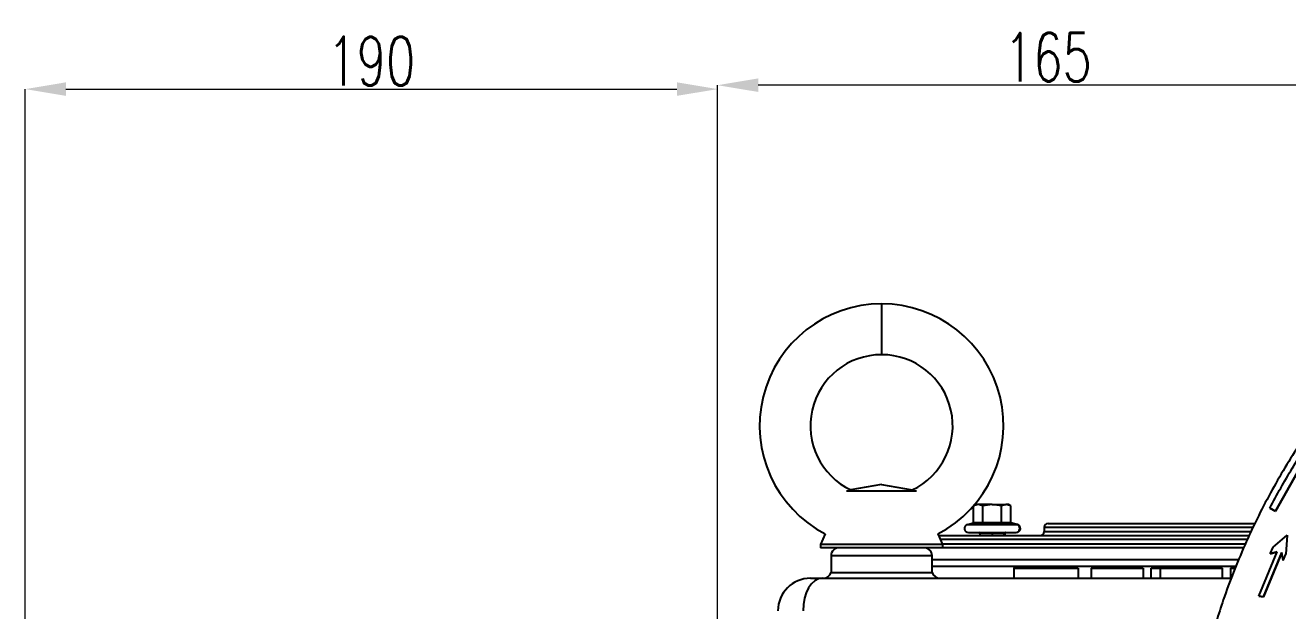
# Model space of a CAD drawing. Header units: millimetres. Extents: x 1890 to 4327, y 775 to 2498.
# Drawn here: x 2554.1 to 2864.6, y 1350.5 to 1494.6 of the extents above; entities that cross this region are included whole.
import ezdxf

# ---------------------------------------------------------------- set-up
doc = ezdxf.new("R2010")
doc.units = ezdxf.units.MM
doc.layers.add('AM_5', color=3, linetype='Continuous', lineweight=25)
doc.styles.add('SLDTEXTSTYLE1', font='txt.shx', dxfattribs={"width": 0.7, "bigfont": 'gbcbig.shx'})
doc.dimstyles.new('SLDDIMSTYLE12$0', dxfattribs={"dimtxt": 12, "dimasz": 10, "dimexe": 0, "dimexo": 0.0625, "dimgap": 0.875, "dimtad": 1, "dimdec": 1, "dimlfac": 1.8, "dimrnd": 1e-09, "dimzin": 12, "dimdsep": 46, "dimtxsty": 'SLDTEXTSTYLE1', "dimcen": 0.09, "dimdle": 8.16, "dimclrd": 3, "dimclre": 3, "dimadec": 0, "dimazin": 3, "dimtfac": 1, "dimtdec": 1, "dimtofl": 0, "dimtmove": 0, "dimatfit": 3, "dimfxl": 0, "dimfrac": 2, "dimtolj": 1, "dimlwd": 5, "dimlwe": 5, "dimarcsym": 0})

# ---------------------------------------------------------------- blocks, each defined once
blk = doc.blocks.new('*D76')
at = {"layer": 'AM_5', "color": 3, "linetype": 'Continuous', "lineweight": 5, "transparency": 16777216}
for p, q in [((2724.39, 1273.29), (2724.39, 1479.81)), ((2876.89, 1479.81), (2734.39, 1479.81))]:
    blk.add_line(p, q, dxfattribs=at)
at = {"layer": 'AM_5', "color": 3, "lineweight": 5, "transparency": 16777216}
blk.add_line((2886.89, 1329.98), (2886.89, 1479.81), dxfattribs=at)
at = {"layer": 'AM_5', "color": 3, "transparency": 16777216}
for points in [[(2734.39, 1481.48), (2734.39, 1478.15), (2724.39, 1479.81)], [(2876.89, 1481.48), (2876.89, 1478.15), (2886.89, 1479.81)]]:
    blk.add_solid(points, dxfattribs=at)
at = {"layer": 'Defpoints', "color": 0, "transparency": 16777216}
for p in [(2724.39, 1479.81), (2886.89, 1329.92), (2724.39, 1273.22)]:
    blk.add_point(p, dxfattribs=at)
at = {"layer": 'AM_5', "color": 0, "transparency": 16777216, "insert": (2805.64, 1486.69), "char_height": 12, "attachment_point": 5, "style": 'SLDTEXTSTYLE1'}
blk.add_mtext('\\A1;165', dxfattribs=at)
blk = doc.blocks.new('*D67')
at = {"layer": 'AM_5', "color": 3, "lineweight": 5, "transparency": 16777216}
blk.add_line((2554.07, 1271.37), (2554.07, 1478.85), dxfattribs=at)
at = {"layer": 'AM_5', "color": 3, "linetype": 'Continuous', "lineweight": 5, "transparency": 16777216}
for p, q in [((2564.07, 1478.85), (2714.39, 1478.85)), ((2724.39, 1269.9), (2724.39, 1478.85))]:
    blk.add_line(p, q, dxfattribs=at)
at = {"layer": 'AM_5', "color": 3, "transparency": 16777216}
for points in [[(2564.07, 1480.52), (2564.07, 1477.19), (2554.07, 1478.85)], [(2714.39, 1480.52), (2714.39, 1477.19), (2724.39, 1478.85)]]:
    blk.add_solid(points, dxfattribs=at)
at = {"layer": 'Defpoints', "color": 0, "transparency": 16777216}
for p in [(2724.39, 1478.85), (2554.07, 1271.31), (2724.39, 1269.84)]:
    blk.add_point(p, dxfattribs=at)
at = {"layer": 'AM_5', "color": 0, "transparency": 16777216, "insert": (2639.23, 1485.73), "char_height": 12, "attachment_point": 5, "style": 'SLDTEXTSTYLE1'}
blk.add_mtext('\\A1;190', dxfattribs=at)

msp = doc.modelspace()

# ---------------------------------------------------------------- linework, layer by layer
at = {"color": 7, "linetype": 'Continuous', "lineweight": 25}
for p, q in [((2764.73, 1426.013), (2764.73, 1413.513)), ((2861.604, 1375.009), (2867.022, 1384.63)), ((2867.022, 1384.628), (2861.604, 1375.007)), ((2773.349, 1379.957), (2756.11, 1379.957)), ((2764.73, 1381.582), (2757.166, 1380.231)), ((2764.73, 1381.582), (2772.293, 1380.231)), ((2788.457, 1376.663), (2787.303, 1376.305)), ((2787.303, 1372.114), (2787.303, 1376.253)), ((2787.922, 1376.663), (2787.395, 1376.359)), ((2788.457, 1376.663), (2787.922, 1376.663)), ((2789.612, 1376.305), (2788.457, 1376.663)), ((2791.922, 1376.663), (2788.457, 1376.663)), ((2791.922, 1376.663), (2789.612, 1376.305)), ((2789.612, 1372.114), (2789.612, 1376.305)), ((2794.231, 1376.305), (2791.922, 1376.663)), ((2791.922, 1376.663), (2795.386, 1376.663)), ((2795.386, 1376.663), (2794.231, 1376.305)), ((2794.231, 1372.114), (2794.231, 1376.305)), ((2796.54, 1376.305), (2795.386, 1376.663)), ((2795.922, 1376.663), (2795.386, 1376.663)), ((2796.56, 1376.294), (2795.922, 1376.663)), ((2796.071, 1376.663), (2795.922, 1376.663)), ((2796.54, 1372.114), (2796.54, 1376.305)), ((2860.214, 1375.75), (2861.604, 1375.009)), ((2860.214, 1375.748), (2860.214, 1375.75)), ((2861.604, 1375.007), (2860.214, 1375.748)), ((2861.604, 1375.009), (2861.604, 1375.007)), ((2785.863, 1371.729), (2787.303, 1372.114)), ((2785.863, 1371.729), (2797.98, 1371.729)), ((2786.122, 1369.763), (2797.722, 1369.763)), ((2789.612, 1372.114), (2787.303, 1372.114)), ((2794.231, 1372.114), (2789.612, 1372.114)), ((2791.922, 1369.513), (2791.922, 1369.763)), ((2796.54, 1372.114), (2794.231, 1372.114)), ((2798.13, 1371.729), (2796.54, 1372.155)), ((2797.98, 1371.729), (2796.54, 1372.114)), ((2797.722, 1369.763), (2797.871, 1369.763)), ((2804.726, 1371.013), (2804.726, 1370.013)), ((2805.726, 1372.013), (2856.547, 1372.013)), ((2750.88, 1369.401), (2749.73, 1366.846)), ((2779.73, 1366.846), (2749.73, 1366.846)), ((2749.73, 1366.846), (2749.73, 1366.013)), ((2778.58, 1369.401), (2779.73, 1366.846)), ((2778.755, 1369.013), (2855.131, 1369.013)), ((2779.73, 1366.846), (2779.73, 1366.013)), ((2788.922, 1369.513), (2788.922, 1369.013)), ((2794.922, 1369.013), (2794.922, 1369.513)), ((2795.071, 1369.513), (2795.071, 1369.013)), ((2861.077, 1366.153), (2864.505, 1369.147)), ((2864.505, 1369.147), (2864.205, 1364.468)), ((2864.505, 1369.144), (2864.205, 1364.465)), ((2864.505, 1369.144), (2864.505, 1369.147)), ((2779.73, 1366.013), (2749.73, 1366.013)), ((2752.292, 1364.013), (2752.292, 1359.941)), ((2777.167, 1359.941), (2777.167, 1364.013)), ((2853.787, 1366.013), (2779.73, 1366.013)), ((2857.571, 1354.113), (2862.059, 1364.984)), ((2858.687, 1353.947), (2863.196, 1364.816)), ((2863.196, 1364.813), (2858.687, 1353.944)), ((2860.346, 1364.539), (2861.077, 1366.153)), ((2860.346, 1364.539), (2862.023, 1364.99)), ((2862.023, 1364.987), (2860.346, 1364.536)), ((2860.346, 1364.536), (2860.346, 1364.539)), ((2862.023, 1364.99), (2862.059, 1364.984)), ((2862.023, 1364.99), (2862.023, 1364.987)), ((2863.196, 1364.816), (2863.196, 1364.813)), ((2863.479, 1362.857), (2863.196, 1364.816)), ((2863.479, 1362.854), (2863.196, 1364.813)), ((2863.479, 1362.857), (2864.205, 1364.468)), ((2864.205, 1364.468), (2864.205, 1364.465)), ((2797.226, 1361.013), (2797.226, 1358.513)), ((2813.058, 1361.013), (2813.058, 1358.513)), ((2816.308, 1361.013), (2829.099, 1361.013)), ((2816.308, 1361.013), (2816.308, 1358.513)), ((2829.099, 1361.013), (2829.099, 1358.513)), ((2830.973, 1361.013), (2830.973, 1358.513)), ((2833.368, 1358.513), (2833.368, 1361.013)), ((2848.605, 1358.513), (2848.605, 1361.013)), ((2850.539, 1361.013), (2850.539, 1358.513)), ((2863.479, 1362.854), (2863.479, 1362.857)), ((2747.226, 1358.513), (2750.113, 1358.513)), ((2750.113, 1358.513), (2850.718, 1358.513)), ((2752.292, 1359.941), (2764.73, 1359.941)), ((2764.73, 1359.941), (2777.167, 1359.941)), ((2857.571, 1354.113), (2858.687, 1353.947)), ((2857.571, 1354.11), (2857.571, 1354.113)), ((2858.687, 1353.944), (2857.571, 1354.11)), ((2858.687, 1353.947), (2858.687, 1353.944))]:
    msp.add_line(p, q, dxfattribs=at)
at = {"color": 8, "linetype": 'Continuous', "lineweight": 25}
for p, q in [((2797.98, 1371.729), (2798.13, 1371.729)), ((2856.067, 1371.013), (2804.726, 1371.013)), ((2804.726, 1370.013), (2855.595, 1370.013)), ((2854.675, 1368.013), (2779.205, 1368.013)), ((2779.655, 1367.013), (2854.227, 1367.013)), ((2791.922, 1369.513), (2788.922, 1369.513)), ((2794.922, 1369.513), (2791.922, 1369.513)), ((2791.922, 1369.513), (2791.922, 1369.013)), ((2795.071, 1369.513), (2794.922, 1369.513)), ((2777.167, 1364.013), (2752.292, 1364.013)), ((2852.512, 1363.013), (2777.167, 1363.013)), ((2777.167, 1361.513), (2851.899, 1361.513))]:
    msp.add_line(p, q, dxfattribs=at)
at = {"color": 7, "linetype": 'Continuous', "lineweight": 25, "flags": 128}
msp.add_lwpolyline([(2750.113, 1358.513), (2749.196, 1358.359), (2748.314, 1357.904), (2747.501, 1357.164), (2746.789, 1356.17), (2746.204, 1354.957), (2745.77, 1353.574), (2745.502, 1352.073), (2745.412, 1350.513)], dxfattribs=at)
at = {"color": 7, "linetype": 'Continuous', "lineweight": 25}
for centre, radius, start, end in [((2764.73, 1396.013), 30, 90, 242.50491), ((2764.73, 1396.013), 30, 297.49509, 90), ((2764.73, 1396.013), 17.5, 90, 244.39312), ((2764.73, 1396.013), 17.5, 295.60688, 90), ((2786.122, 1370.763), 1, 105, 270), ((2788.672, 1369.513), 0.25, 0, 90), ((2795.172, 1369.513), 0.25, 90, 180), ((2795.321, 1369.513), 0.25, 90, 180), ((2797.722, 1370.763), 1, 270, 75), ((2797.871, 1370.763), 1, 270, 75), ((2803.726, 1370.013), 1, 270, 0), ((2805.726, 1371.013), 1, 90, 180), ((2754.292, 1364.013), 2, 90, 180), ((2775.167, 1364.013), 2, 0, 90), ((2747.226, 1350.513), 8, 90, 180), ((2750.376, 1360.513), 2, 270, 343.39845), ((2779.084, 1360.513), 2, 196.60155, 270)]:
    msp.add_arc(centre, radius, start, end, dxfattribs=at)
for points, knots in [([(3009.456, 1127.481), (3012.016, 1127.506), (3015.597, 1127.541), (3020.866, 1127.82), (3025.33, 1128.155), (3030.646, 1128.721), (3036.215, 1129.494), (3042.029, 1130.504), (3048, 1131.76), (3054.076, 1133.271), (3060.214, 1135.042), (3066.379, 1137.076), (3072.543, 1139.375), (3078.68, 1141.941), (3084.768, 1144.771), (3090.787, 1147.865), (3096.72, 1151.219), (3102.549, 1154.831), (3108.259, 1158.697), (3113.834, 1162.811), (3119.262, 1167.168), (3124.527, 1171.763), (3129.619, 1176.587), (3134.524, 1181.635), (3139.231, 1186.898), (3143.728, 1192.368), (3148.007, 1198.036), (3152.055, 1203.893), (3155.865, 1209.93), (3159.427, 1216.136), (3162.732, 1222.5), (3165.773, 1229.013), (3168.542, 1235.662), (3171.032, 1242.436), (3173.238, 1249.324), (3175.152, 1256.313), (3176.771, 1263.391), (3178.089, 1270.544), (3179.101, 1277.761), (3179.806, 1285.028), (3180.199, 1292.333), (3180.278, 1299.66), (3180.041, 1306.998), (3179.486, 1314.333), (3178.614, 1321.651), (3177.424, 1328.938), (3175.916, 1336.181), (3174.091, 1343.365), (3171.95, 1350.478), (3169.497, 1357.505), (3166.732, 1364.434), (3163.659, 1371.25), (3160.282, 1377.941), (3156.604, 1384.493), (3152.631, 1390.893), (3148.366, 1397.128), (3143.815, 1403.186), (3138.983, 1409.055), (3133.875, 1414.721), (3128.499, 1420.174), (3123.052, 1425.221), (3117.579, 1429.873), (3112.12, 1434.143), (3106.496, 1438.185), (3100.714, 1441.994), (3094.787, 1445.562), (3088.724, 1448.884), (3082.538, 1451.954), (3076.242, 1454.767), (3069.848, 1457.319), (3063.373, 1459.606), (3056.835, 1461.622), (3050.26, 1463.364), (3043.687, 1464.829), (3037.194, 1466.011), (3030.904, 1466.908), (3025.38, 1467.491), (3020.498, 1467.859), (3015.674, 1468.099), (3009.699, 1468.216), (3004.182, 1468.105), (2998.913, 1467.834), (2994.449, 1467.496), (2989.133, 1466.931), (2983.564, 1466.158), (2977.75, 1465.148), (2971.779, 1463.892), (2965.703, 1462.381), (2959.565, 1460.61), (2953.4, 1458.576), (2947.236, 1456.277), (2941.099, 1453.711), (2935.011, 1450.881), (2928.992, 1447.787), (2923.059, 1444.433), (2917.23, 1440.82), (2911.52, 1436.955), (2905.945, 1432.841), (2900.517, 1428.484), (2895.252, 1423.889), (2890.16, 1419.065), (2885.255, 1414.017), (2880.549, 1408.754), (2876.051, 1403.284), (2871.773, 1397.616), (2867.724, 1391.759), (2863.914, 1385.722), (2860.352, 1379.516), (2857.048, 1373.152), (2854.005, 1366.64), (2851.243, 1359.988), (2848.906, 1353.706), (2847.627, 1349.601), (2847.064, 1347.792)], [0, 0, 0, 0, 0.01020738, 0.01427401, 0.02103699, 0.02805607, 0.03558666, 0.0434511, 0.05157826, 0.05991132, 0.06840986, 0.07704394, 0.08579098, 0.09463359, 0.10355821, 0.11255405, 0.12161242, 0.13072624, 0.1398897, 0.14909794, 0.15834689, 0.16763314, 0.17695375, 0.18630622, 0.19568842, 0.20509849, 0.21453484, 0.22399606, 0.23348097, 0.24298851, 0.25251779, 0.26206801, 0.27163852, 0.28122873, 0.29083816, 0.30046642, 0.31011319, 0.31977821, 0.32946132, 0.33916239, 0.34888138, 0.35861831, 0.36837328, 0.37814642, 0.38793798, 0.39774825, 0.40757761, 0.41742653, 0.42729557, 0.4371854, 0.4470968, 0.45703069, 0.46698816, 0.47697044, 0.48697902, 0.49701559, 0.50708218, 0.51718117, 0.52731537, 0.53748817, 0.54770366, 0.5569145, 0.56612256, 0.57532659, 0.5845258, 0.59371913, 0.60290519, 0.61208206, 0.62124705, 0.63039624, 0.63952364, 0.64861966, 0.65766788, 0.66663751, 0.67546331, 0.68397889, 0.69196332, 0.69760555, 0.70350123, 0.71121989, 0.72142727, 0.72549391, 0.73225688, 0.73927596, 0.74680655, 0.754671, 0.76279816, 0.77113122, 0.77962976, 0.78826384, 0.79701087, 0.80585349, 0.81477811, 0.82377394, 0.83283231, 0.84194614, 0.85110959, 0.86031783, 0.86956679, 0.87885303, 0.88817364, 0.89752611, 0.90690831, 0.91631839, 0.92575473, 0.93521596, 0.94470086, 0.95420841, 0.96373768, 0.97328791, 0.98285841, 0.99244862, 1, 1, 1, 1]), ([(2901.305, 1193.889), (2900.344, 1194.889), (2897.855, 1197.482), (2894.073, 1201.895), (2889.942, 1207.098), (2886.041, 1212.503), (2882.372, 1218.09), (2878.945, 1223.851), (2875.771, 1229.775), (2872.857, 1235.85), (2870.213, 1242.064), (2867.845, 1248.407), (2865.76, 1254.864), (2863.965, 1261.423), (2862.465, 1268.071), (2861.266, 1274.795), (2860.372, 1281.581), (2859.787, 1288.415), (2859.513, 1295.283), (2859.554, 1302.17), (2859.912, 1309.063), (2860.587, 1315.947), (2861.58, 1322.807), (2862.891, 1329.629), (2864.521, 1336.398), (2866.466, 1343.1), (2868.726, 1349.72), (2871.298, 1356.243), (2874.179, 1362.656), (2877.366, 1368.943), (2880.853, 1375.092), (2884.638, 1381.088), (2888.715, 1386.917), (2893.078, 1392.566), (2897.721, 1398.022), (2902.64, 1403.271), (2907.65, 1408.127), (2912.704, 1412.599), (2917.763, 1416.697), (2922.989, 1420.573), (2928.383, 1424.204), (2932.86, 1427.002), (2935.584, 1428.498), (2936.41, 1428.952)], [0, 0, 0, 0, 0.0151775, 0.0393292, 0.0635604, 0.0878663, 0.1122429, 0.1366868, 0.161195, 0.1857649, 0.2103945, 0.2350819, 0.2598255, 0.2846241, 0.3094766, 0.3343824, 0.3593409, 0.3843518, 0.409415, 0.4345306, 0.4596989, 0.4849206, 0.5101965, 0.5355275, 0.5609152, 0.5863611, 0.6118672, 0.6374358, 0.6630699, 0.6887726, 0.714548, 0.7404006, 0.7663359, 0.7923603, 0.8184816, 0.8447092, 0.8710544, 0.8948026, 0.918543, 0.942272, 0.9659875, 0.9896862, 1, 1, 1, 1]), ([(2860.214, 1375.75), (2862.001, 1379.046), (2865.602, 1385.692), (2869.853, 1391.942), (2871.996, 1395.092)], [0, 0, 0, 0, 0.4959948, 1, 1, 1, 1]), ([(2797.24, 1361.013), (2797.235, 1361.013), (2797.096, 1361.013), (2797.539, 1361.013), (2798.939, 1361.013), (2801.277, 1361.013), (2804.23, 1361.013), (2807.243, 1361.013), (2810.021, 1361.013), (2812.102, 1361.013), (2812.722, 1361.013), (2813.058, 1361.013)], [0, 0, 0, 0, 0.0051818, 0.1564002, 0.2874864, 0.4085753, 0.5249228, 0.6470374, 0.7565606, 0.8677667, 1, 1, 1, 1]), ([(2831.032, 1361.013), (2831.04, 1361.013), (2831.058, 1361.013), (2831.757, 1361.013), (2832.846, 1361.013), (2833.368, 1361.013)], [0, 0, 0, 0, 0.3050517, 0.6674756, 1, 1, 1, 1]), ([(2833.368, 1361.013), (2833.927, 1361.013), (2835.044, 1361.013), (2837.303, 1361.013), (2839.754, 1361.013), (2842.225, 1361.013), (2844.479, 1361.013), (2846.313, 1361.013), (2847.675, 1361.013), (2848.481, 1361.013), (2848.56, 1361.013), (2848.602, 1361.013)], [0, 0, 0, 0, 0.1030462, 0.2059763, 0.317754, 0.4302079, 0.5339691, 0.6384955, 0.7481592, 0.86677, 1, 1, 1, 1])]:
    msp.add_open_spline(points, degree=3, knots=knots, dxfattribs=at)
msp.add_open_spline([(2850.539, 1361.013), (2850.702, 1361.013), (2851.087, 1361.013), (2851.698, 1361.013)], degree=3, dxfattribs=at)

# ---------------------------------------------------------------- dimensions: what is measured, and where the dimension line sits
at = {"layer": 'AM_5'}
for base, p1, p2, text, picture, middle in [((2724.389, 1479.812), (2886.889, 1329.921), (2724.389, 1273.223), '165', '*D76', (2805.639, 1486.687)), ((2724.389, 1478.852), (2554.07, 1271.309), (2724.389, 1269.837), '190', '*D67', (2639.229, 1485.727))]:
    dim = msp.add_linear_dim(base=base, p1=p1, p2=p2, angle=360, text=text, dimstyle='SLDDIMSTYLE12$0', override={"dimlfac": 1, "dimpost": ''}, dxfattribs=at)
    dim.commit()
    dim.dimension.update_dxf_attribs({"geometry": picture, "text_midpoint": middle})

doc.saveas('drawing.dxf')
